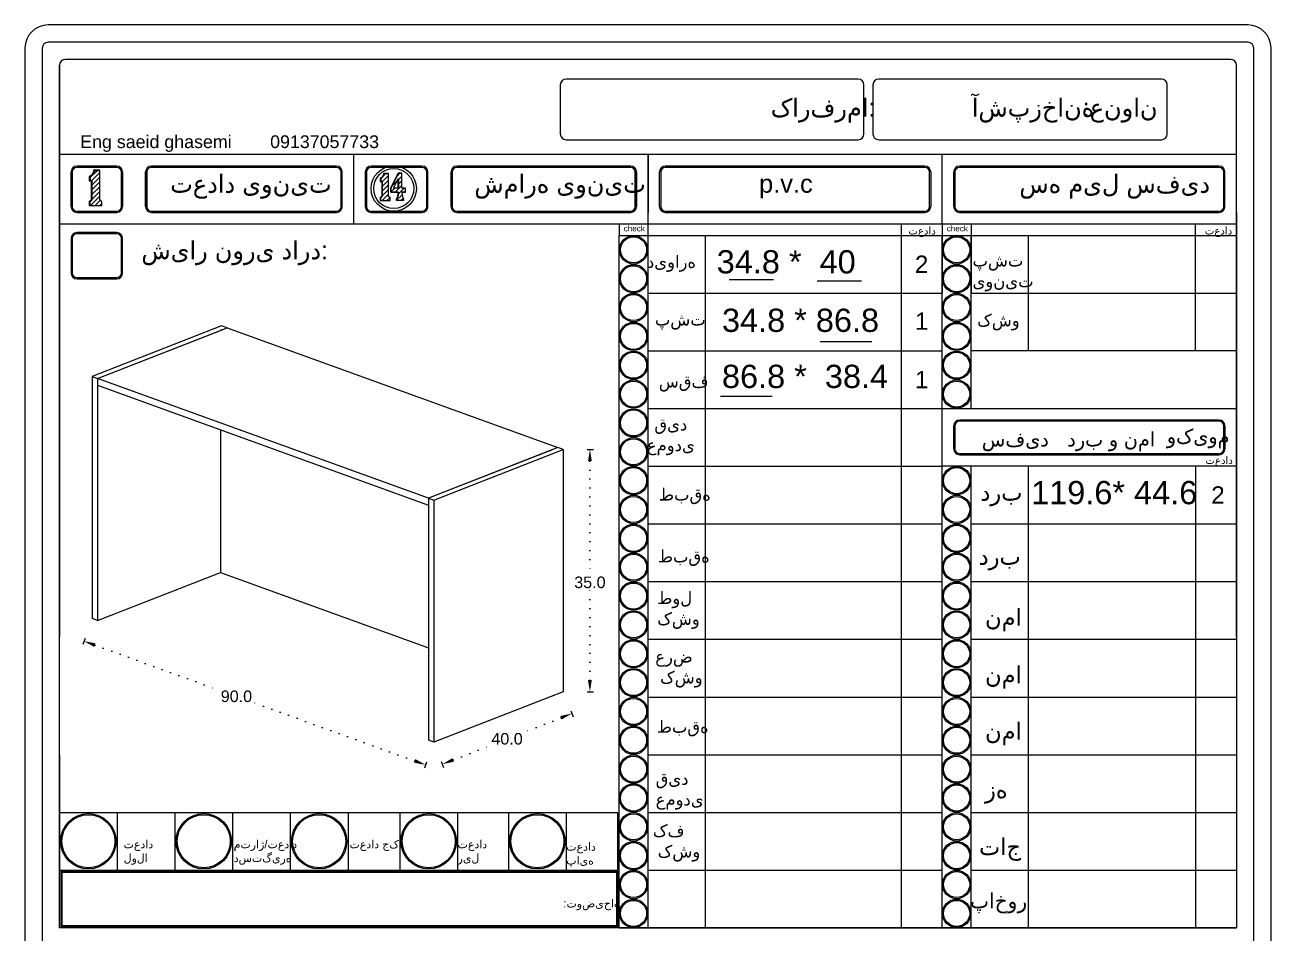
# Model space of a CAD drawing. Header units: inches. Extents: x 352 to 11605, y -941 to 2503.
# Drawn here: x 8193.7 to 8625.7, y 630.7 to 945.5 of the extents above; entities that cross this region are included whole.
import ezdxf

# ---------------------------------------------------------------- set-up
doc = ezdxf.new("R2010")
doc.units = ezdxf.units.IN
doc.header["$MEASUREMENT"] = 0
doc.linetypes.add('ACAD_ISO07W100', pattern=[3, 0, -3])
doc.styles.get("Standard").update_dxf_attribs({"font": 'arial.ttf'})
doc.dimstyles.new('ISO-25', dxfattribs={"dimtxt": 4, "dimasz": 4, "dimexe": 1.25, "dimexo": 0.625, "dimtad": 1, "dimtih": 1, "dimtoh": 1, "dimdec": 1, "dimtxsty": 'Standard', "dimcen": 2.5, "dimadec": 0, "dimazin": 0, "dimtfac": 1, "dimtdec": 1, "dimtmove": 0, "dimatfit": 3, "dimfxl": 1, "dimfxlon": 1, "dimarcsym": 0})

# ---------------------------------------------------------------- blocks, each defined once
blk = doc.blocks.new('*D498')
at = {"color": 0, "lineweight": -2, "transparency": 16777216}
for p, q in [((8388.560014109475, 798.3024998289825), (8390.810014109475, 798.3024998289825)), ((8388.560014109475, 714.3709777336974), (8390.810014109475, 714.3709777336974))]:
    blk.add_line(p, q, dxfattribs=at)
at = {"color": 0, "linetype": 'ACAD_ISO07W100', "lineweight": -2, "transparency": 16777216}
for p, q in [((8389.560014109475, 794.3024998289825), (8389.560014109475, 754.9131279116713)), ((8389.560014109475, 718.3709777336974), (8389.560014109475, 749.5758154969373))]:
    blk.add_line(p, q, dxfattribs=at)
at = {"color": 0, "transparency": 16777216}
for points in [[(8388.893347442809, 794.3024998289825), (8390.22668077614, 794.3024998289825), (8389.560014109475, 798.3024998289825)], [(8388.893347442809, 718.3709777336974), (8390.22668077614, 718.3709777336974), (8389.560014109475, 714.3709777336974)]]:
    blk.add_solid(points, dxfattribs=at)
at = {"layer": 'Defpoints', "color": 0, "transparency": 16777216}
for p in [(8380.299862616113, 798.3024998289825), (8389.560014109475, 798.3024998289825), (8380.299862616113, 714.3709777336974)]:
    blk.add_point(p, dxfattribs=at)
at = {"color": 0, "lineweight": 20, "transparency": 16777216, "insert": (8389.560014109473, 752.2444717043018), "char_height": 4, "attachment_point": 5}
blk.add_mtext('35.0', dxfattribs=at)
blk = doc.blocks.new('*D499')
at = {"color": 0, "linetype": 'ACAD_ISO07W100', "lineweight": -2, "transparency": 16777216}
for p, q in [((8379.540849584882, 705.3242176447088), (8366.726911237409, 700.316338572668)), ((8342.125455836882, 690.7017212472833), (8354.939394184203, 695.7096003192642))]:
    blk.add_line(p, q, dxfattribs=at)
at = {"color": 0, "lineweight": -2, "transparency": 16777216}
for p, q in [((8382.902435009377, 707.7116311894956), (8383.721444109258, 705.6159871132477)), ((8338.035862323606, 690.17710243694), (8338.854871423486, 688.0814583606921))]:
    blk.add_line(p, q, dxfattribs=at)
at = {"color": 0, "transparency": 16777216}
for points in [[(8379.298180221956, 705.9451492228563), (8379.78351894781, 704.7032860665613), (8383.266439053768, 706.7802338222741)], [(8341.882786473954, 691.3226528254309), (8342.36812519981, 690.0807896691358), (8338.399866367996, 689.2457050697185)]]:
    blk.add_solid(points, dxfattribs=at)
at = {"layer": 'Defpoints', "color": 0, "transparency": 16777216}
for p in [(8380.29986261611, 714.3709777336967), (8335.433289930337, 696.8364489811411), (8338.399866367996, 689.2457050697185)]:
    blk.add_point(p, dxfattribs=at)
at = {"color": 0, "lineweight": 20, "transparency": 16777216, "insert": (8360.833152710806, 698.0129694459661), "char_height": 4, "attachment_point": 5}
blk.add_mtext('40.0', dxfattribs=at)
blk = doc.blocks.new('*D500')
at = {"color": 0, "lineweight": -2, "transparency": 16777216}
for p, q in [((8214.52627065435, 732.8097965164984), (8213.76044304749, 730.6941386810804)), ((8332.939280445054, 689.9465554047551), (8332.173452838193, 687.8308975693371))]:
    blk.add_line(p, q, dxfattribs=at)
at = {"color": 0, "linetype": 'ACAD_ISO07W100', "lineweight": -2, "transparency": 16777216}
for p, q in [((8217.947072314266, 730.5080328441113), (8261.207012745363, 714.8487631367107)), ((8328.837743134594, 690.3677343345485), (8272.833547533904, 710.6401802722421))]:
    blk.add_line(p, q, dxfattribs=at)
at = {"color": 0, "transparency": 16777216}
for points in [[(8218.173984197781, 731.1348944249758), (8217.720160430752, 729.8811712632469), (8214.185902829078, 731.8695041452015)], [(8329.06465501811, 690.9945959154129), (8328.610831251079, 689.740872753684), (8332.598912619782, 689.0062630334583)]]:
    blk.add_solid(points, dxfattribs=at)
at = {"layer": 'Defpoints', "color": 0, "transparency": 16777216}
for p in [(8217.020280139634, 739.6996900928839), (8214.185902829078, 731.8695041452015), (8335.433289930337, 696.8364489811411)]:
    blk.add_point(p, dxfattribs=at)
at = {"color": 0, "lineweight": 20, "transparency": 16777216, "insert": (8267.020280139634, 712.7444717044764), "char_height": 4, "attachment_point": 5}
blk.add_mtext('90.0', dxfattribs=at)

msp = doc.modelspace()

# ---------------------------------------------------------------- hatches: boundary and pattern name
at = {"lineweight": 20}
h = msp.add_hatch(dxfattribs=at)
h.set_pattern_fill('ANSI31', color=256, scale=9.218650827886592, angle=9.032775295356387e-13)
h.set_pattern_definition([(45.00000000000089, (7470.436335908413, 1434.111552799654), (-0.8148213142237116, 0.8148213142236859), [])])
h.paths.add_polyline_path([(8220.202651548916, 884.360955256916), (8220.112166831688, 884.4038089211444), (8220.027398320522, 884.457083869338), (8219.949540751575, 884.5200292388818), (8219.87969145746, 884.5917578712451), (8219.818834901318, 884.6712588156715), (8219.767828801745, 884.7574115776497), (8219.72739204398, 884.8490019112596), (8219.698094547854, 884.944738932887), (8219.680349235288, 885.0432733150683), (8219.674406210568, 885.1432163040499), (8219.674406210568, 895.0687725138614), (8217.811746818024, 895.0687725138614), (8217.784272097048, 894.8368557678641), (8217.736780280127, 894.6081971474432), (8217.669629513137, 894.3845210158161), (8217.583326194286, 894.1675141621836), (8217.478521155219, 893.958813081319), (8217.356004753, 893.7599916323943), (8217.216700909823, 893.5725491701724), (8217.061660145559, 893.3978992380671), (8216.892051655534, 893.2373589083054), (8216.709154493397, 893.0921388496045), (8216.51434792548, 892.9633341972713), (8216.309101029485, 892.8519162945395), (8216.309101029485, 891.4456864401345), (8216.714568038395, 891.4456864401345), (8217.023269804453, 891.4235787445923), (8217.023269804453, 885.1825500512477), (8217.010324986422, 885.0860926701625), (8216.987310655484, 884.9915308636464), (8216.954481914956, 884.8999128060586), (8216.912202656426, 884.8122540416498), (8216.860941526113, 884.7295262277094), (8216.801266730192, 884.6526463642058), (8216.733839736477, 884.5824666292519), (8216.659407942334, 884.519764933093), (8216.57879639015, 884.4652362953402), (8216.492898622102, 884.4194851409939), (8216.402666775637, 884.383018600669), (8216.309101029485, 884.3562408892776), (8216.309101029485, 882.9279033393341), (8220.395605807233, 882.9279033393341), (8220.395605807233, 884.308772324961), (8220.29757717127, 884.3291268606172)])
h = msp.add_hatch(dxfattribs=at)
h.set_pattern_fill('ANSI31', color=256, scale=9.218650827886592)
h.set_pattern_definition([(45, (7804.144817707641, 1435.362352399491), (-0.8148213142236987, 0.8148213142236987), [])])
h.paths.add_polyline_path([(8320.114469493677, 885.750752373197), (8320.04481731636, 885.7837397230055), (8319.97956528761, 885.8247490365325), (8319.919633076246, 885.8732023242833), (8319.865865373053, 885.928416680616), (8319.819019985578, 885.9896139086982), (8319.779757157554, 886.0559314884763), (8319.748630263326, 886.1264347331421), (8319.72607800856, 886.2001299626831), (8319.712418247058, 886.2759785089315), (8319.70784350091, 886.3529113546488), (8319.70784350091, 893.9932800519132), (8318.274029192107, 893.9932800519132), (8318.252880050062, 893.814758122357), (8318.216322401935, 893.6387441913598), (8318.164631936714, 893.4665656173534), (8318.098198463173, 893.2995208355283), (8318.017522970247, 893.1388695660576), (8317.923213848957, 892.9858233142791), (8317.815982304419, 892.841536234479), (8317.696636992474, 892.7070964261679), (8317.56607792147, 892.5835177284885), (8317.425289665087, 892.4717320746427), (8317.275333937458, 892.3725824639846), (8317.117341586578, 892.286816604787), (8317.117341586578, 891.2043468334582), (8317.429456835052, 891.2043468334582), (8317.667085362897, 891.1873290521457), (8317.667085362897, 886.3831891873929), (8317.657120865151, 886.3089394486892), (8317.63940518555, 886.236148861321), (8317.614134694286, 886.1656242756458), (8317.581589503203, 886.0981474244277), (8317.542130360845, 886.0344662576849), (8317.496194653759, 885.9752866520143), (8317.44429155823, 885.9212645862667), (8317.386996396323, 885.872998870324), (8317.3249442587, 885.8310245075595), (8317.258822964908, 885.79580676458), (8317.189365439237, 885.7677360139537), (8317.117341586578, 885.7471234071058), (8317.117341586578, 884.6476358544646), (8320.262999373921, 884.6476358544646), (8320.262999373921, 885.7105836580745), (8320.187540134582, 885.7262519142209)])
h = msp.add_hatch(dxfattribs=at)
h.set_pattern_fill('ANSI31', color=256, scale=9.218650827886592, angle=-1.272221872585407e-14)
h.set_pattern_definition([(44.99999999999999, (7804.144817707641, 1435.362352399491), (-0.8148213142236985, 0.814821314223699), [])])
h.paths.add_polyline_path([(8324.387793168182, 894.0406439943313), (8323.171451210666, 894.0406439943313), (8320.560168273143, 888.9555140633661), (8320.560168273143, 887.5289708287696), (8323.171451210666, 887.5289708287696), (8323.171777842956, 887.3157630330847), (8323.167614581012, 887.1331215730083), (8323.154575056065, 886.9508986148562), (8323.132690118608, 886.769525283848), (8323.102011546682, 886.5894306950545), (8323.062611923382, 886.4110409381378), (8323.01458446513, 886.2347780692676), (8322.958042801121, 886.0610591125592), (8322.893120704495, 885.8902950734341), (8322.819971775836, 885.72288996621), (8322.738769079773, 885.5592398582344), (8322.649704735515, 885.3997319328196), (8322.552989462303, 885.2447435732033), (8322.552989462303, 884.6949997968827), (8324.942949041197, 884.6949997968827), (8324.942949041197, 885.2027917274795), (8324.856227210814, 885.382458739607), (8324.776543926524, 885.5653562117518), (8324.704019265097, 885.7512085310705), (8324.638762515777, 885.9397356319882), (8324.58087201562, 886.1306534182299), (8324.530435001288, 886.3236741909391), (8324.487527477602, 886.518507082214), (8324.452214102992, 886.714858493428), (8324.424548092087, 886.9124325376547), (8324.404571135492, 887.1109314855535), (8324.392313336994, 887.310056214023), (8324.387352049369, 887.5289708287696), (8325.636893882463, 887.5289708287696), (8325.636893882463, 888.9500938703209), (8324.387793168182, 888.9500938703209)])
h.paths.add_polyline_path([(8323.1386924539, 892.1422401401492), (8323.171451210666, 892.11654077721), (8323.171451210666, 888.9555140633661), (8323.1386924539, 888.9500938703209), (8321.47322483486, 888.9500938703209)], flags=16)

# ---------------------------------------------------------------- linework, layer by layer
for p, q in [((8205.696438938958, 632.515746711988), (8205.696438938958, 931.4815944190686)), ((8613.696438938958, 900.5157467119916), (8205.696438938958, 900.5157467119916)), ((8205.696438938958, 721.5282467119923), (8205.696438938958, 900.5157467119916)), ((8307.696438938958, 876.5157467119916), (8307.696438938958, 900.5157467119916)), ((8409.696438938958, 876.5157467119916), (8409.696438938958, 900.5157467119916)), ((8409.696438938958, 900.5157467119916), (8409.696438938958, 880.5157467119916)), ((8511.696438938958, 876.5157467119916), (8511.696438938958, 900.5157467119916)), ((8209.696438938958, 882.5157467119916), (8209.696438938958, 894.5157467119916)), ((8225.542603782927, 896.5157467119916), (8211.696438938958, 896.5157467119916)), ((8227.542603782927, 894.5157467119916), (8227.542603782927, 882.5157467119916)), ((8235.542603782927, 882.5157467119916), (8235.542603782927, 894.5157467119916)), ((8301.696438938958, 896.5157467119916), (8237.542603782927, 896.5157467119916)), ((8303.696438938958, 882.5157467119916), (8303.696438938958, 894.5157467119916)), ((8311.696438938958, 894.5157467119916), (8311.696438938958, 882.5157467119916)), ((8331.404417299786, 896.5157467119916), (8313.696438938958, 896.5157467119916)), ((8333.404417299786, 882.5157467119916), (8333.404417299786, 894.5157467119916)), ((8341.404417299786, 882.5157467119916), (8341.404417299786, 894.5157467119916)), ((8403.696438938958, 896.5157467119916), (8343.404417299786, 896.5157467119916)), ((8405.696438938958, 894.5157467119916), (8405.696438938958, 882.5157467119916)), ((8413.696438938958, 882.5157467119916), (8413.696438938958, 894.5157467119916)), ((8505.696438938958, 896.5157467119916), (8415.696438938958, 896.5157467119916)), ((8507.696438938958, 894.5157467119916), (8507.696438938958, 882.5157467119916)), ((8515.696438938958, 882.5157467119916), (8515.696438938958, 894.5157467119916)), ((8607.696438938958, 896.5157467119916), (8517.696438938958, 896.5157467119916)), ((8609.696438938958, 882.5157467119916), (8609.696438938958, 894.5157467119916)), ((8216.309101029485, 892.8519162945395), (8216.309101029485, 891.4456864401345)), ((8317.117341586578, 892.286816604787), (8317.117341586578, 891.2043468334582)), ((8323.1386924539, 888.9500938703209), (8323.1386924539, 892.142240140151)), ((8323.171451210666, 894.0406439943313), (8324.387793168182, 894.0406439943313)), ((8216.309101029485, 882.9279033393341), (8220.395605807233, 882.9279033393341)), ((8317.117341586578, 884.6476358544646), (8320.262999373921, 884.6476358544646)), ((8211.696438938958, 880.5157467119916), (8225.542603782927, 880.5157467119916)), ((8301.696438938958, 880.5157467119916), (8237.542603782927, 880.5157467119916)), ((8313.696438938958, 880.5157467119916), (8331.404417299786, 880.5157467119916)), ((8403.696438938958, 880.5157467119916), (8343.404417299786, 880.5157467119916)), ((8415.696438938958, 880.5157467119916), (8505.696438938958, 880.5157467119916)), ((8517.696438938958, 880.5157467119916), (8607.696438938958, 880.5157467119916)), ((8613.696438938958, 880.5157467119916), (8613.696438938958, 632.5157467119916)), ((8205.696438938958, 876.5157467119916), (8613.696438938958, 876.5157467119916)), ((8399.696438938958, 876.5157467119334), (8399.696438938958, 872.5157467119334)), ((8409.696438938958, 632.5157467119334), (8409.696438938958, 876.5157467119334)), ((8497.52208038908, 632.5157467119334), (8497.52208038908, 876.5157467119334)), ((8511.696438938958, 876.5157467119334), (8511.696438938958, 852.5157467119334)), ((8521.696438938958, 876.5157467119334), (8521.696438938958, 852.5157467119334)), ((8599.477992947443, 832.5157467119334), (8599.477992947443, 876.5157467119334)), ((8399.696438938958, 872.5157467119334), (8613.696438938958, 872.5157467119334)), ((8399.696438938958, 632.5157467119334), (8399.696438938958, 872.5157467119334)), ((8429.506821437735, 872.5157467119334), (8429.506821437735, 632.5157467119334)), ((8511.696438938958, 716.5157467119334), (8511.696438938958, 872.5157467119334)), ((8511.696438938958, 632.5157467119334), (8511.696438938958, 872.5157467119334)), ((8521.696438938958, 812.5157467119334), (8521.696438938958, 872.5157467119334)), ((8521.696438938958, 812.5157467119334), (8521.696438938958, 872.5157467119334)), ((8521.696438938958, 872.5157467119334), (8521.696438938958, 852.5157467119334)), ((8541.506821437735, 872.5157467119334), (8541.506821437735, 832.5157467119334)), ((8437.858017523653, 857.2636174394338), (8453.18739907641, 857.2636174394338)), ((8468.358017523653, 856.7636174394338), (8483.68739907641, 856.7636174394338)), ((8409.696438938958, 852.5157467119334), (8511.696438938958, 852.5157467119334)), ((8521.696438938958, 852.5157467119334), (8613.696438938958, 852.5157467119334)), ((8469.358017523653, 835.7636174394338), (8487.244506212064, 835.7636174394338)), ((8409.696438938958, 832.5157467119334), (8511.696438938958, 832.5157467119334)), ((8613.696438938958, 832.5157467119334), (8521.696438938958, 832.5157467119334)), ((8613.696438938958, 832.5157467119334), (8593.696438938958, 832.5157467119334)), ((8434.858017523653, 816.7636174394338), (8452.744506212064, 816.7636174394338)), ((8409.696438938958, 812.5157467119334), (8613.696438938958, 812.5157467119334)), ((8607.696438938958, 808.5157467119334), (8517.696438938958, 808.5157467119334)), ((8515.696438938958, 798.5157467119334), (8515.696438938958, 806.5157467119334)), ((8609.696438938958, 806.5157467119334), (8609.696438938958, 798.5157467119334)), ((8607.696438938958, 796.5157467119334), (8517.696438938958, 796.5157467119334)), ((8409.696438938958, 792.5157467119334), (8511.696438938958, 792.5157467119334)), ((8613.696438938958, 792.5157467119334), (8511.696438938958, 792.5157467119334)), ((8521.696438938958, 632.5157467119334), (8521.696438938958, 792.5157467119334)), ((8541.506821437735, 792.5157467119334), (8541.506821437735, 632.5157467119334)), ((8599.477992947443, 792.5157467119334), (8599.477992947443, 632.5157467119334)), ((8409.696438938958, 772.5157467119334), (8511.696438938958, 772.5157467119334)), ((8409.696438938958, 772.5157467119334), (8429.506821437735, 772.5157467119334)), ((8409.696438938958, 772.5157467119334), (8511.696438938958, 772.5157467119334)), ((8478.209286480673, 772.5157467119334), (8511.696438938958, 772.5157467119334)), ((8521.696438938958, 772.5157467119334), (8613.696438938958, 772.5157467119334)), ((8409.696438938958, 752.5157467119334), (8429.506821437735, 752.5157467119334)), ((8409.696438938958, 752.5157467119334), (8511.696438938958, 752.5157467119334)), ((8521.696438938958, 752.5157467119334), (8613.696438938958, 752.5157467119334)), ((8521.696438938958, 752.5157467119334), (8613.696438938958, 752.5157467119334)), ((8409.696438938958, 732.5157467119334), (8511.696438938958, 732.5157467119334)), ((8521.696438938958, 732.5157467119334), (8613.696438938958, 732.5157467119334)), ((8409.696438938958, 712.5157467119334), (8511.696438938958, 712.5157467119334)), ((8497.52208038908, 712.5157467119334), (8511.696438938958, 712.5157467119334)), ((8521.696438938958, 712.5157467119334), (8613.696438938958, 712.5157467119334)), ((8205.696438938958, 692.5157467119916), (8205.696438938958, 652.515746711988)), ((8205.696438938958, 692.5157467119334), (8205.696438938958, 652.5157467119334)), ((8409.696438938958, 692.5157467119334), (8511.696438938958, 692.5157467119334)), ((8497.52208038908, 692.5157467119334), (8511.696438938958, 692.5157467119334)), ((8521.696438938958, 692.5157467119334), (8613.696438938958, 692.5157467119334)), ((8521.696438938958, 692.5157467119334), (8613.696438938958, 692.5157467119334)), ((8205.696438938958, 672.5157467119334), (8399.077822060088, 672.5157467119334)), ((8225.696438938958, 672.5157467119334), (8225.696438938958, 652.5157467119334)), ((8245.696438938958, 672.5157467119334), (8245.696438938958, 652.5157467119334)), ((8265.696438938958, 672.5157467119334), (8265.696438938958, 652.5157467119334)), ((8285.696438938958, 672.5157467119334), (8285.696438938958, 652.5157467119334)), ((8305.696438938958, 672.5157467119334), (8305.696438938958, 652.5157467119334)), ((8323.686466094103, 672.5157467119334), (8323.686466094103, 652.5157467119334)), ((8343.686466094103, 672.5157467119334), (8343.686466094103, 652.5157467119334)), ((8361.367272288651, 672.5157467119334), (8361.367272288651, 652.5157467119334)), ((8381.367272288651, 672.5157467119334), (8381.367272288651, 652.5157467119334)), ((8399.077822060088, 672.5157467119334), (8399.077822060088, 652.5157467119334)), ((8409.696438938958, 672.5157467119334), (8511.696438938958, 672.5157467119334)), ((8409.696438938958, 672.5157467119334), (8511.696438938958, 672.5157467119334)), ((8497.52208038908, 672.5157467119334), (8511.696438938958, 672.5157467119334)), ((8521.696438938958, 672.5157467119334), (8613.696438938958, 672.5157467119334)), ((8521.696438938958, 672.5157467119334), (8613.696438938958, 672.5157467119334)), ((8205.696438938958, 652.5157467119334), (8399.077822060088, 652.5157467119334)), ((8409.696438938958, 652.5157467119334), (8511.696438938958, 652.5157467119334)), ((8409.696438938958, 652.5157467119334), (8511.696438938958, 652.5157467119334)), ((8497.52208038908, 652.5157467119334), (8511.696438938958, 652.5157467119334)), ((8521.696438938958, 652.5157467119334), (8613.696438938958, 652.5157467119334)), ((8521.696438938958, 652.5157467119334), (8613.696438938958, 652.5157467119334)), ((8399.696438938958, 632.515746711988), (8205.696438938958, 632.515746711988)), ((8399.696438938958, 632.515746711988), (8511.696438938958, 632.515746711988)), ((8399.696438938958, 632.515746711988), (8613.696438938958, 632.5157467119916)), ((8399.696438938958, 632.5157467119334), (8511.696438938958, 632.5157467119334))]:
    msp.add_line(p, q, dxfattribs=at)
at = {"linetype": 'Continuous', "lineweight": 20, "extrusion": (0, 0.9265702691622073, 0.3761217041127442)}
for p, q in [((8261.886852825406, 841.1657409407835), (8217.020280139634, 823.631212188111)), ((8218.885051947316, 822.9562005170792), (8263.751624633205, 840.4907292696935)), ((8218.885051947316, 822.9562005170792), (8261.508295998905, 839.6140028320424)), ((8261.844795293986, 839.7455117976697), (8261.508295998905, 839.6140028320424)), ((8263.751624633205, 840.4907292696935), (8261.886852825406, 841.1657409407835)), ((8263.751624633205, 840.4907292696935), (8378.435090808427, 798.9775115000721)), ((8217.020280139634, 823.631212188111), (8218.885051947316, 822.9562005170792)), ((8217.020280139634, 823.631212188111), (8217.020280139634, 739.6996900928843)), ((8333.568518122538, 781.4429827473996), (8218.885051947316, 822.9562005170792)), ((8218.885051947316, 822.9562005170792), (8218.885051947316, 820.558157028694)), ((8218.885051947316, 822.9562005170792), (8218.885051947316, 739.0246784218525)), ((8218.885051947316, 820.558157028694), (8333.568518122538, 779.0449392590144)), ((8261.508295998905, 805.1293592134662), (8261.508295998905, 755.6824807368157)), ((8378.435090808427, 798.9775115000721), (8333.568518122538, 781.4429827473996)), ((8376.191762174127, 798.1007850623628), (8333.568518122538, 781.4429827473996)), ((8335.433289930337, 780.7679710763678), (8380.29986261611, 798.302499828982)), ((8376.528261469208, 798.2322940280483), (8376.191762174127, 798.1007850623628)), ((8380.29986261611, 798.302499828982), (8378.435090808427, 798.9775115000721)), ((8380.29986261611, 798.302499828982), (8380.29986261611, 714.3709777336971)), ((8333.568518122538, 781.4429827473996), (8333.568518122538, 779.0449392590144)), ((8333.568518122538, 781.4429827473996), (8335.433289930337, 780.7679710763678)), ((8333.568518122538, 781.4429827473996), (8333.568518122538, 697.5114606521729)), ((8335.433289930337, 780.7679710763678), (8335.433289930337, 696.8364489811411)), ((8218.885051947316, 739.0246784218525), (8261.508295998905, 755.6824807368157)), ((8261.508295998905, 755.6824807368157), (8333.568518122538, 729.598060782364)), ((8218.885051947316, 739.0246784218525), (8217.020280139634, 739.6996900928843)), ((8218.885051947316, 741.4227219102377), (8218.885051947316, 739.0246784218525)), ((8380.29986261611, 714.3709777336971), (8335.433289930337, 696.8364489811411)), ((8333.568518122538, 699.9095041406163), (8333.568518122538, 697.5114606521729)), ((8335.433289930337, 696.8364489811411), (8333.568518122538, 697.5114606521729))]:
    msp.add_line(p, q, dxfattribs=at)
at = {"lineweight": 20}
for points in [[(8201.696438938958, 339.4815944190686), (8617.696438938958, 339.4815944190686, 0.4142135623730951), (8625.696438938958, 347.4815944190686), (8625.696438938958, 937.4815944190686, 0.4142135623730951), (8617.696438938958, 945.4815944190686), (8201.696438938958, 945.4815944190686, 0.4142135623730951), (8193.696438938958, 937.4815944190686), (8193.696438938958, 347.4815944190686, 0.4142135623730951)], [(8201.696438938958, 345.4815944190686), (8617.696438938958, 345.4815944190686, 0.414213562373095), (8619.696438938958, 347.4815944190686), (8619.696438938958, 937.4815944190686, 0.414213562373095), (8617.696438938958, 939.4815944190686), (8201.696438938958, 939.4815944190686, 0.414213562373095), (8199.696438938958, 937.4815944190686), (8199.696438938958, 347.4815944190686, 0.414213562373095)], [(8484.546150193066, 924.7278613139224, 0.4142135623730951), (8482.546150193066, 926.7278613139224), (8381.304355569966, 926.7278613139224, 0.4142135623730951), (8379.304355569966, 924.7278613139224), (8379.304355569966, 907.6903613139202, 0.4142135623730951), (8381.304355569966, 905.6903613139202), (8482.546150193066, 905.6903613139202, 0.4142135623730951), (8484.546150193066, 907.6903613139202)], [(8489.679355569966, 905.6903613139202), (8587.679355569966, 905.6903613139202, 0.414213562373095), (8589.679355569966, 907.6903613139202), (8589.679355569966, 924.7278613139224, 0.414213562373095), (8587.679355569966, 926.7278613139224), (8489.679355569966, 926.7278613139224, 0.4142135623730951), (8487.679355569966, 924.7278613139224), (8487.679355569966, 907.6903613139202, 0.414213562373095)], [(8589.679355569966, 924.7278613139224, 0.4142135623730951), (8587.679355569966, 926.7278613139224), (8489.679355569966, 926.7278613139224, 0.4142135623730951), (8487.679355569966, 924.7278613139224), (8487.679355569966, 907.6903613139202, 0.4142135623730951), (8489.679355569966, 905.6903613139202), (8587.679355569966, 905.6903613139202, 0.4142135623730951), (8589.679355569966, 907.6903613139202)], [(8227.542603782927, 894.5157467119916, 0.4142135623730951), (8225.542603782927, 896.5157467119916), (8211.696438938958, 896.5157467119916, 0.4142135623730951), (8209.696438938958, 894.5157467119916), (8209.696438938958, 882.5157467119916, 0.4142135623730951), (8211.696438938958, 880.5157467119916), (8225.542603782927, 880.5157467119916, 0.4142135623730951), (8227.542603782927, 882.5157467119916)], [(8227.142603782933, 894.5157467119916, 0.4142135623730827), (8225.542603782927, 896.1157467119901), (8211.696438938958, 896.1157467119901, 0.4142135623730827), (8210.09643893896, 894.5157467119916), (8210.09643893896, 882.5157467119916, 0.4142135623730827), (8211.696438938958, 880.915746711993), (8225.542603782927, 880.915746711993, 0.4142135623730827), (8227.142603782933, 882.5157467119916)], [(8303.696438938958, 894.5157467119916, 0.4142135623730951), (8301.696438938958, 896.5157467119916), (8237.542603782927, 896.5157467119916, 0.4142135623730951), (8235.542603782927, 894.5157467119916), (8235.542603782927, 882.5157467119916, 0.4142135623730951), (8237.542603782927, 880.5157467119916), (8301.696438938958, 880.5157467119916, 0.4142135623730951), (8303.696438938958, 882.5157467119916)], [(8303.296438938964, 894.5157467119916, 0.4142135623730827), (8301.696438938958, 896.1157467119901), (8237.542603782927, 896.1157467119901, 0.4142135623730827), (8235.942603782936, 894.5157467119916), (8235.942603782936, 882.5157467119916, 0.4142135623730827), (8237.542603782927, 880.915746711993), (8301.696438938958, 880.915746711993, 0.4142135623730827), (8303.296438938964, 882.5157467119916)], [(8333.404417299786, 894.5157467119916, 0.4142135623730951), (8331.404417299786, 896.5157467119916), (8313.696438938958, 896.5157467119916, 0.4142135623730951), (8311.696438938958, 894.5157467119916), (8311.696438938958, 882.5157467119916, 0.4142135623730909), (8313.696438938958, 880.5157467119916), (8331.404417299786, 880.5157467119916, 0.4142135623730992), (8333.404417299786, 882.5157467119916)], [(8333.004417299784, 894.5157467119916, 0.4142135623730827), (8331.404417299786, 896.1157467119901), (8313.696438938958, 896.1157467119901, 0.4142135623730827), (8312.09643893896, 894.5157467119916), (8312.09643893896, 882.5157467119916, 0.4142135623730827), (8313.696438938958, 880.915746711993), (8331.404417299786, 880.915746711993, 0.4142135623731034), (8333.004417299784, 882.5157467119916)], [(8405.696438938958, 894.5157467119916, 0.4142135623730951), (8403.696438938958, 896.5157467119916), (8343.404417299786, 896.5157467119916, 0.4142135623730951), (8341.404417299786, 894.5157467119916), (8341.404417299786, 882.5157467119916, 0.4142135623730971), (8343.404417299786, 880.5157467119916), (8403.696438938958, 880.5157467119916, 0.4142135623730929), (8405.696438938958, 882.5157467119916)], [(8405.296438938964, 894.5157467119916, 0.4142135623730827), (8403.696438938958, 896.1157467119901), (8343.404417299786, 896.1157467119901, 0.4142135623730827), (8341.804417299787, 894.5157467119916), (8341.804417299787, 882.5157467119916, 0.4142135623730827), (8343.404417299786, 880.915746711993), (8403.696438938958, 880.915746711993, 0.4142135623730827), (8405.296438938964, 882.5157467119916)], [(8507.296438938964, 894.5157467119916, 0.4142135623730827), (8505.696438938958, 896.1157467119901), (8415.696438938958, 896.1157467119901, 0.4142135623730827), (8414.09643893896, 894.5157467119916), (8414.09643893896, 882.5157467119916, 0.4142135623730827), (8415.696438938958, 880.915746711993), (8505.696438938958, 880.915746711993, 0.4142135623731034), (8507.296438938956, 882.5157467119916)], [(8609.696438938958, 894.5157467119916, 0.414213562373106), (8607.696438938958, 896.5157467119916), (8517.696438938958, 896.5157467119916, 0.4142135623730951), (8515.696438938958, 894.5157467119916), (8515.696438938958, 882.5157467119916, 0.4142135623730951), (8517.696438938958, 880.5157467119916), (8607.696438938958, 880.5157467119916, 0.414213562373084), (8609.696438938958, 882.5157467119916)], [(8609.296438938964, 894.5157467119916, 0.4142135623730827), (8607.696438938958, 896.1157467119901), (8517.696438938958, 896.1157467119901, 0.4142135623730827), (8516.09643893896, 894.5157467119916), (8516.09643893896, 882.5157467119916, 0.4142135623730827), (8517.696438938958, 880.915746711993), (8607.696438938958, 880.915746711993, 0.4142135623731034), (8609.296438938956, 882.5157467119916)], [(8227.542603782957, 871.4757839429712, 0.4142135623730951), (8225.542603782957, 873.4757839429712), (8211.696438938958, 873.4757839429712, 0.4142135623730951), (8209.696438938958, 871.4757839429712), (8209.696438938958, 859.4757839429712, 0.4142135623730951), (8211.696438938958, 857.4757839429712), (8225.542603782957, 857.4757839429712, 0.4142135623730951), (8227.542603782957, 859.4757839429712)], [(8227.542603782957, 871.4757839429712, 0.4142135623730951), (8225.542603782957, 873.4757839429712), (8211.696438938958, 873.4757839429712, 0.4142135623730951), (8209.696438938958, 871.4757839429712), (8209.696438938958, 859.4757839429712, 0.4142135623730951), (8211.696438938958, 857.4757839429712), (8225.542603782957, 857.4757839429712, 0.4142135623730951), (8227.542603782957, 859.4757839429712)], [(8227.142603782933, 871.4757839429712, 0.4142135623730827), (8225.542603782957, 873.0757839430062), (8211.696438938958, 873.0757839430062, 0.4142135623730827), (8210.096438938981, 871.4757839429712), (8210.096438938981, 859.4757839429712, 0.4142135623730827), (8211.696438938958, 857.8757839429363), (8225.542603782957, 857.8757839429363, 0.4142135623730827), (8227.142603782933, 859.4757839429712)], [(8227.142603782933, 871.4757839429712, 0.4142135623730827), (8225.542603782957, 873.0757839430062), (8211.696438938958, 873.0757839430062, 0.4142135623730827), (8210.096438938981, 871.4757839429712), (8210.096438938981, 859.4757839429712, 0.4142135623730827), (8211.696438938958, 857.8757839429363), (8225.542603782957, 857.8757839429363, 0.4142135623730827), (8227.142603782933, 859.4757839429712)], [(8609.696438938958, 806.5157467119334, 0.4142135623730945), (8607.696438938958, 808.5157467119334), (8517.696438938958, 808.5157467119334, 0.4142135623730951), (8515.696438938958, 806.5157467119334), (8515.696438938958, 798.5157467119334, 0.414213562373095), (8517.696438938958, 796.5157467119334), (8607.696438938958, 796.5157467119334, 0.4142135623730951), (8609.696438938958, 798.5157467119334)], [(8609.296438938934, 806.5157467119334, 0.4142135623730827), (8607.696438938958, 808.1157467119101), (8517.696438938958, 808.1157467119101, 0.4142135623730827), (8516.096438938981, 806.5157467119334), (8516.096438938981, 798.5157467119334, 0.4142135623730827), (8517.696438938958, 796.9157467119567), (8607.696438938958, 796.9157467119567, 0.4142135623730827), (8609.296438938934, 798.5157467119334)]]:
    msp.add_lwpolyline(points, format="xyb", close=True, dxfattribs=at)
for points in [[(8613.696438938958, 733.4565944190672), (8613.696438938958, 931.4815944190686, 0.414213562373095), (8611.696438938958, 933.4815944190686), (8207.696438938958, 933.4815944190686, 0.414213562373095), (8205.696438938958, 931.4815944190686), (8205.696438938958, 733.4565944190672)], [(8484.546150193066, 924.7278613139224, 0.4142135623730951), (8482.546150193066, 926.7278613139224), (8381.304355569966, 926.7278613139224, 0.414213562373095), (8379.304355569966, 924.7278613139224), (8379.304355569966, 907.6903613139202, 0.414213562373095), (8381.304355569966, 905.6903613139202), (8482.546150193066, 905.6903613139202, 0.414213562373095), (8484.546150193066, 907.6903613139202), (8484.546150193066, 924.7278613139224)]]:
    msp.add_lwpolyline(points, format="xyb", dxfattribs=at)
for points in [[(8215.99336844173, 882.8663731316392), (8220.395605807233, 882.8663731316392), (8220.395605807233, 882.9279033393341), (8220.395605807233, 884.308772324961), (8220.29757717127, 884.3291268606172), (8220.202651548916, 884.360955256916), (8220.112166831688, 884.4038089211444), (8220.027398320522, 884.457083869338), (8219.949540751575, 884.5200292388818), (8219.87969145746, 884.5917578712451), (8219.818834901318, 884.6712588156715), (8219.767828801745, 884.7574115776497), (8219.72739204398, 884.8490019112596), (8219.698094547854, 884.944738932887), (8219.680349235288, 885.0432733150683), (8219.674406210568, 885.1432163040499), (8219.674406210568, 895.0687725138614), (8219.674406210568, 895.1267662748669), (8217.51080742059, 895.1267662748669), (8217.483062217518, 894.8925663636783), (8217.435102854954, 894.6616566535358), (8217.36729100464, 894.4357784836047), (8217.280138050144, 894.2166352491276), (8217.174301230403, 894.0058795557725), (8217.05057868335, 893.8051007569793), (8216.909903426978, 893.6158129683117), (8216.753336323276, 893.4394436491766), (8216.582058078024, 893.2773228380593), (8216.397360336832, 893.1306731224304), (8216.200635944599, 893.0006004189399), (8215.99336844173, 892.8880856334563), (8215.99336844173, 891.4456864401345), (8216.309101029485, 891.4456864401345), (8216.714568038395, 891.4456864401345), (8216.714568038395, 885.1432163040499), (8216.701495781712, 885.0458093229954), (8216.67825488016, 884.9503165779879), (8216.6451029485, 884.8577965624227), (8216.602407460723, 884.7692748183308), (8216.550641676771, 884.6857325687433), (8216.490379396677, 884.6080958412767), (8216.42228860025, 884.5372252035286), (8216.347124042808, 884.4739062240824), (8216.26571888907, 884.4188407648671), (8216.178975477927, 884.3726392012886), (8216.087855320398, 884.3358136565494), (8215.99336844173, 884.308772324961), (8215.99336844173, 882.8663731316392), (8216.309101029485, 882.9279033393341), (8216.309101029485, 884.3562408892776), (8216.402666775637, 884.383018600669), (8216.492898622102, 884.4194851409939), (8216.57879639015, 884.4652362953402), (8216.659407942334, 884.519764933093), (8216.733839736477, 884.5824666292519), (8216.801266730192, 884.6526463642058), (8216.860941526113, 884.7295262277094), (8216.912202656426, 884.8122540416498), (8216.954481914956, 884.8999128060586), (8216.987310655484, 884.9915308636464), (8217.010324986422, 885.0860926701625), (8217.023269804453, 885.1825500512477), (8217.023269804453, 891.4235787445923), (8216.714568038395, 891.4456864401345)], [(8215.99336844173, 892.8880856334563), (8216.309101029485, 892.8519162945395), (8216.51434792548, 892.9633341972713), (8216.709154493397, 893.0921388496045), (8216.892051655534, 893.2373589083054), (8217.061660145559, 893.3978992380671), (8217.216700909823, 893.5725491701724), (8217.356004753, 893.7599916323943), (8217.478521155219, 893.958813081319), (8217.583326194286, 894.1675141621836), (8217.669629513137, 894.3845210158161), (8217.736780280127, 894.6081971474432), (8217.784272097048, 894.8368557678641), (8217.811746818024, 895.0687725138614)], [(8217.51080742059, 895.1267662748669), (8217.811746818024, 895.0687725138614), (8219.674406210568, 895.0687725138614)], [(8316.874300962038, 884.6002719120484), (8320.262999373921, 884.6002719120484), (8320.262999373921, 884.6476358544646), (8320.262999373921, 885.7105836580745), (8320.187540134582, 885.7262519142209), (8320.114469493677, 885.750752373197), (8320.04481731636, 885.7837397230055), (8319.97956528761, 885.8247490365325), (8319.919633076246, 885.8732023242833), (8319.865865373053, 885.928416680616), (8319.819019985578, 885.9896139086982), (8319.779757157554, 886.0559314884781), (8319.748630263326, 886.1264347331421), (8319.72607800856, 886.2001299626831), (8319.712418247058, 886.2759785089333), (8319.70784350091, 886.3529113546488), (8319.70784350091, 893.9932800519132), (8319.70784350091, 894.0379217532795), (8318.042375881869, 894.0379217532795), (8318.021018531552, 893.8576423177988), (8317.984100982074, 893.6798955715244), (8317.931901636523, 893.506021940419), (8317.864814141238, 893.3373326424557), (8317.783344417276, 893.1750997994573), (8317.688106845126, 893.0205468437384), (8317.57981963154, 892.8748392919647), (8317.459299393395, 892.7390759557243), (8317.327454999395, 892.6142806551657), (8317.18528071612, 892.5013944981515), (8317.03384871003, 892.4012687831641), (8316.874300962038, 892.3146585794861), (8316.874300962038, 891.2043468334582), (8317.117341586578, 891.2043468334582), (8317.429456835052, 891.2043468334582), (8317.429456835052, 886.3529113546488), (8317.419394239198, 886.2779306449306), (8317.401504152942, 886.2044234515456), (8317.375984879709, 886.1332045681033), (8317.343119288958, 886.0650634233375), (8317.303271680736, 886.0007553306573), (8317.256883747537, 885.9409931158484), (8317.204469678378, 885.8864392157161), (8317.146610459236, 885.8376983352814), (8317.083947433082, 885.7953107449016), (8317.017175190882, 885.7597462916224), (8316.947033872395, 885.7313991911328), (8316.874300962038, 885.7105836580745), (8316.874300962038, 884.6002719120484), (8317.117341586578, 884.6476358544646), (8317.117341586578, 885.7471234071058), (8317.189365439237, 885.7677360139537), (8317.258822964908, 885.79580676458), (8317.3249442587, 885.8310245075595), (8317.386996396323, 885.872998870324), (8317.44429155823, 885.9212645862685), (8317.496194653759, 885.9752866520143), (8317.542130360845, 886.0344662576849), (8317.581589503203, 886.0981474244277), (8317.614134694286, 886.1656242756458), (8317.63940518555, 886.236148861321), (8317.657120865151, 886.3089394486892), (8317.667085362897, 886.3831891873947), (8317.667085362897, 891.1873290521457), (8317.429456835052, 891.2043468334582)], [(8316.874300962038, 892.3146585794861), (8317.117341586578, 892.286816604787), (8317.275333937458, 892.3725824639846), (8317.425289665087, 892.4717320746427), (8317.56607792147, 892.5835177284885), (8317.696636992474, 892.7070964261679), (8317.815982304419, 892.841536234479), (8317.923213848957, 892.9858233142791), (8318.017522970247, 893.1388695660576), (8318.098198463173, 893.2995208355283), (8318.164631936714, 893.4665656173534), (8318.216322401935, 893.6387441913598), (8318.252880050062, 893.814758122357), (8318.274029192107, 893.9932800519132)], [(8318.042375881869, 894.0379217532795), (8318.274029192107, 893.9932800519132), (8319.70784350091, 893.9932800519132)], [(8320.501702057085, 887.5095066569561), (8320.501702057085, 888.9500938703209), (8323.1386924539, 894.0852856956976)], [(8324.387793168182, 887.5095066569561), (8325.636893882463, 887.5095066569561), (8325.636893882463, 887.5289708287696), (8325.636893882463, 888.9500938703209), (8324.387793168182, 888.9500938703209), (8324.387793168182, 894.0406439943313), (8324.387793168182, 894.0852856956976), (8323.1386924539, 894.0852856956976), (8323.171451210666, 894.0406439943313), (8320.560168273143, 888.9555140633661), (8320.560168273143, 887.5289708287696)], [(8323.1386924539, 887.5095066569561), (8320.501702057085, 887.5095066569561), (8320.560168273143, 887.5289708287696), (8323.171451210666, 887.5289708287696)], [(8325.636893882463, 887.5289708287696), (8324.408374707386, 887.5289708287696), (8324.387793168182, 887.5095066569561), (8324.392313336994, 887.310056214023), (8324.404571135492, 887.1109314855553), (8324.424548092087, 886.9124325376547), (8324.452214102992, 886.714858493428), (8324.487527477602, 886.518507082214), (8324.530435001288, 886.3236741909391), (8324.58087201562, 886.1306534182299), (8324.638762515777, 885.9397356319882), (8324.704019265097, 885.7512085310705), (8324.776543926524, 885.5653562117518), (8324.856227210814, 885.382458739607), (8324.942949041197, 885.2027917274795), (8324.942949041197, 884.6949997968827), (8324.942949041197, 884.6476358544646), (8322.51414209676, 884.6476358544646), (8322.51414209676, 885.2027917274795), (8322.611809508824, 885.3593059106247), (8322.701750670367, 885.5203841536172), (8322.783752787655, 885.6856453579735), (8322.857621850111, 885.8546985286525), (8322.923183089337, 886.0271436991175), (8322.980281392578, 886.2025728776266), (8323.028781669731, 886.3805710125075), (8323.068569172945, 886.560716974142), (8323.099549768114, 886.7425845513176), (8323.121650157573, 886.9257434596207), (8323.134818053542, 887.1097603594449), (8323.139022301813, 887.2941998812444)], [(8323.139022301813, 887.2941998812444), (8323.1386924539, 887.5095066569561), (8323.171451210666, 887.5289708287696), (8323.171777842956, 887.3157630330847), (8323.167614581012, 887.1331215730083), (8323.154575056065, 886.9508986148562), (8323.132690118608, 886.769525283848), (8323.102011546682, 886.5894306950545), (8323.062611923382, 886.4110409381378), (8323.01458446513, 886.2347780692676), (8322.958042801121, 886.0610591125592), (8322.893120704495, 885.8902950734341), (8322.819971775836, 885.7228899662118), (8322.738769079773, 885.5592398582344), (8322.649704735515, 885.3997319328196), (8322.552989462303, 885.2447435732033), (8322.552989462303, 884.6949997968827)], [(8322.51414209676, 884.6476358544646), (8322.552989462303, 884.6949997968827), (8324.942949041197, 884.6949997968827)]]:
    msp.add_lwpolyline(points, dxfattribs=at)
for points in [[(8321.47322483486, 888.9500938703209), (8323.1386924539, 892.142240140151), (8323.171451210666, 892.11654077721), (8323.171451210666, 888.9555140633661), (8323.1386924539, 888.9500938703209)], [(8205.696438938958, 876.5157467119916), (8613.696438938958, 876.5157467119916), (8613.696438938958, 632.5157467119916), (8205.696438938958, 632.5157467119916)], [(8399.696438938958, 632.5157467119334), (8205.696438938958, 632.5157467119334), (8205.696438938958, 876.5157467119334), (8613.696438938958, 876.5157467119334), (8613.696438938958, 632.5157467119334)], [(8399.296438938934, 652.1157467119101), (8206.096438938981, 652.1157467119101), (8206.096438938981, 632.9157467119567), (8399.296438938934, 632.9157467119567)], [(8398.896438938911, 651.715746711945), (8206.496438939004, 651.715746711945), (8206.496438939004, 633.3157467119217), (8398.896438938911, 633.3157467119217)]]:
    msp.add_lwpolyline(points, close=True, dxfattribs=at)
for centre, radius in [((8321.55439927417, 888.7737070472035), 7.857960335210469), ((8321.55439927417, 888.7737070472035), 6.93609525242181), ((8404.696438938958, 867.5157467119334), 4.91577021495541), ((8404.696438938958, 867.5157467119334), 4.51577021495541), ((8516.696438938958, 867.5157467119334), 4.91577021495541), ((8516.696438938958, 867.5157467119334), 4.51577021495541), ((8404.696438938958, 857.5157467119334), 4.91577021495541), ((8404.696438938958, 857.5157467119334), 4.51577021495541), ((8516.696438938958, 857.5157467119334), 4.91577021495541), ((8516.696438938958, 857.5157467119334), 4.51577021495541), ((8404.696438938958, 847.5157467119334), 4.91577021495541), ((8404.696438938958, 847.5157467119334), 4.51577021495541), ((8516.696438938958, 847.5157467119334), 4.91577021495541), ((8516.696438938958, 847.5157467119334), 4.51577021495541), ((8404.696438938958, 837.5157467119334), 4.91577021495541), ((8516.696438938958, 837.5157467119334), 4.91577021495541), ((8404.696438938958, 837.5157467119334), 4.51577021495541), ((8516.696438938958, 837.5157467119334), 4.51577021495541), ((8404.696438938958, 827.5157467119334), 4.91577021495541), ((8404.696438938958, 827.5157467119334), 4.51577021495541), ((8516.696438938958, 827.5157467119334), 4.91577021495541), ((8516.696438938958, 827.5157467119334), 4.51577021495541), ((8404.696438938958, 817.5157467119334), 4.91577021495541), ((8404.696438938958, 817.5157467119334), 4.51577021495541), ((8516.696438938958, 817.5157467119334), 4.91577021495541), ((8516.696438938958, 817.5157467119334), 4.51577021495541), ((8404.696438938958, 807.5157467119334), 4.91577021495541), ((8404.696438938958, 807.5157467119334), 4.51577021495541), ((8404.696438938958, 797.5157467119334), 4.91577021495541), ((8404.696438938958, 797.5157467119334), 4.51577021495541), ((8404.696438938958, 787.5157467119334), 4.91577021495541), ((8404.696438938958, 787.5157467119334), 4.51577021495541), ((8516.696438938958, 787.5157467119334), 4.91577021495541), ((8516.696438938958, 787.5157467119334), 4.51577021495541), ((8404.696438938958, 777.5157467119334), 4.91577021495541), ((8404.696438938958, 777.5157467119334), 4.51577021495541), ((8516.696438938958, 777.5157467119334), 4.91577021495541), ((8516.696438938958, 777.5157467119334), 4.51577021495541), ((8404.696438938958, 767.5157467119334), 4.91577021495541), ((8404.696438938958, 767.5157467119334), 4.51577021495541), ((8516.696438938958, 767.5157467119334), 4.91577021495541), ((8516.696438938958, 767.5157467119334), 4.51577021495541), ((8404.696438938958, 757.5157467119334), 4.91577021495541), ((8404.696438938958, 757.5157467119334), 4.51577021495541), ((8516.696438938958, 757.5157467119334), 4.91577021495541), ((8516.696438938958, 757.5157467119334), 4.51577021495541), ((8404.696438938958, 747.5157467119334), 4.91577021495541), ((8404.696438938958, 747.5157467119334), 4.51577021495541), ((8516.696438938958, 747.5157467119334), 4.91577021495541), ((8516.696438938958, 747.5157467119334), 4.51577021495541), ((8404.696438938958, 737.5157467119334), 4.91577021495541), ((8404.696438938958, 737.5157467119334), 4.51577021495541), ((8516.696438938958, 737.5157467119334), 4.91577021495541), ((8516.696438938958, 737.5157467119334), 4.51577021495541), ((8404.696438938958, 727.5157467119334), 4.91577021495541), ((8404.696438938958, 727.5157467119334), 4.51577021495541), ((8516.696438938958, 727.5157467119334), 4.91577021495541), ((8516.696438938958, 727.5157467119334), 4.51577021495541), ((8404.696438938958, 717.5157467119334), 4.91577021495541), ((8404.696438938958, 717.5157467119334), 4.51577021495541), ((8516.696438938958, 717.5157467119334), 4.91577021495541), ((8516.696438938958, 717.5157467119334), 4.51577021495541), ((8404.696438938958, 707.5157467119334), 4.91577021495541), ((8404.696438938958, 707.5157467119334), 4.51577021495541), ((8516.696438938958, 707.5157467119334), 4.91577021495541), ((8516.696438938958, 707.5157467119334), 4.51577021495541), ((8404.696438938958, 697.5157467119334), 4.91577021495541), ((8404.696438938958, 697.5157467119334), 4.51577021495541), ((8516.696438938958, 697.5157467119334), 4.91577021495541), ((8516.696438938958, 697.5157467119334), 4.51577021495541), ((8404.696438938958, 687.5157467119334), 4.91577021495541), ((8404.696438938958, 687.5157467119334), 4.51577021495541), ((8516.696438938958, 687.5157467119334), 4.91577021495541), ((8516.696438938958, 687.5157467119334), 4.51577021495541), ((8404.696438938958, 677.5157467119334), 4.91577021495541), ((8404.696438938958, 677.5157467119334), 4.51577021495541), ((8516.696438938958, 677.5157467119334), 4.91577021495541), ((8516.696438938958, 677.5157467119334), 4.51577021495541), ((8215.696438938958, 662.5157467119334), 9.600000000000454), ((8215.696438938958, 662.5157467119334), 9.200000000000454), ((8255.696438938958, 662.5157467119334), 9.600000000000454), ((8255.696438938958, 662.5157467119334), 9.200000000000454), ((8295.696438938958, 662.5157467119334), 9.600000000000454), ((8295.696438938958, 662.5157467119334), 9.200000000000454), ((8333.686466094103, 662.5157467119334), 9.600000000000454), ((8333.686466094103, 662.5157467119334), 9.200000000000454), ((8371.367272288651, 662.5157467119334), 9.600000000000454), ((8371.367272288651, 662.5157467119334), 9.200000000000454), ((8404.696438938958, 667.5157467119334), 4.91577021495541), ((8404.696438938958, 667.5157467119334), 4.51577021495541), ((8516.696438938958, 667.5157467119334), 4.91577021495541), ((8516.696438938958, 667.5157467119334), 4.51577021495541), ((8404.696438938958, 657.5157467119334), 4.91577021495541), ((8404.696438938958, 657.5157467119334), 4.51577021495541), ((8516.696438938958, 657.5157467119334), 4.91577021495541), ((8516.696438938958, 657.5157467119334), 4.51577021495541), ((8404.696438938958, 647.5157467119334), 4.91577021495541), ((8516.696438938958, 647.5157467119334), 4.91577021495541), ((8404.696438938958, 647.5157467119334), 4.51577021495541), ((8516.696438938958, 647.5157467119334), 4.51577021495541), ((8404.696438938958, 637.5157467119334), 4.91577021495541), ((8404.696438938958, 637.5157467119334), 4.51577021495541), ((8516.696438938958, 637.5157467119334), 4.91577021495541), ((8516.696438938958, 637.5157467119334), 4.51577021495541)]:
    msp.add_circle(centre, radius, dxfattribs=at)
for centre, start, end in [((8211.696438938958, 894.5157467119916), 90, 180), ((8225.542603782927, 894.5157467119916), 0, 90), ((8237.542603782927, 894.5157467119916), 90, 180), ((8301.696438938958, 894.5157467119916), 0, 90), ((8313.696438938958, 894.5157467119916), 90, 180), ((8331.404417299786, 894.5157467119916), 0, 90), ((8343.404417299786, 894.5157467119916), 90, 180), ((8403.696438938958, 894.5157467119916), 0, 90), ((8415.696438938958, 894.5157467119916), 90, 180), ((8505.696438938958, 894.5157467119916), 0, 90), ((8517.696438938958, 894.5157467119916), 90, 180), ((8607.696438938958, 894.5157467119916), 0, 90), ((8211.696438938958, 882.5157467119916), 180, 270), ((8225.542603782927, 882.5157467119916), 270, 0), ((8237.542603782927, 882.5157467119916), 180, 270), ((8301.696438938958, 882.5157467119916), 270, 0), ((8313.696438938958, 882.5157467119916), 180, 270), ((8331.404417299786, 882.5157467119916), 270, 0), ((8343.404417299786, 882.5157467119916), 180, 270), ((8403.696438938958, 882.5157467119916), 270, 0), ((8415.696438938958, 882.5157467119916), 180, 270), ((8505.696438938958, 882.5157467119916), 270, 0), ((8517.696438938958, 882.5157467119916), 180, 270), ((8607.696438938958, 882.5157467119916), 270, 0), ((8517.696438938958, 806.5157467119334), 90, 180), ((8607.696438938958, 806.5157467119334), 0, 90), ((8517.696438938958, 798.5157467119334), 180, 270), ((8607.696438938958, 798.5157467119334), 270, 0)]:
    msp.add_arc(centre, 2, start, end, dxfattribs=at)

# ---------------------------------------------------------------- texts
at = {"lineweight": 20, "attachment_point": 1}
for s, width, gutter_width, heights, insert, char_height in [('{\\fArial|b0|i0|c178|p34;کارفرما:}', 0.23375, 164.7888079583703, [0], (8452.24208207917, 920.0234156436982), 6.31125), ('آشپزخانه', 27.93157746619661, 164.7888079583703, [0], (8521.936602495778, 920.0234156436981), 6.31125), (':عنوان', 27.93157746619661, 164.7888079583703, [0], (8560.372015670666, 920.0234156436981), 6.31125), ('{\\fArial|b0|i0|c178|p34;Eng saeid ghasemi}', 79.24519309787496, 164.7888079583703, [0], (8212.86923610231, 907.2115910840675), 4.417875), ('{\\fArial|b0|i0|c178|p34;09137057733 }', 65.44978874421548, 164.7888079583703, [0], (8278.704625903232, 907.2115910840675), 4.417875), ('{\\fArial|b0|i0|c178|p34;تعداد یونیت}', 65.44978874421548, 164.7888079583703, [0], (8244.073277375846, 893.6291714296549), 6.31125), ('{\\fArial|b0|i0|c178|p34;شماره یونیت}', 65.44978874421548, 164.7888079583703, [0], (8349.499358710538, 893.6291714296549), 6.31125), ('p.v.c', 65.44978874421548, 164.7888079583703, [0], (8448.193571051735, 893.6291714296549), 6.31125), ('{\\fArial|b0|i0|c178|p34;سه میل سفید}', 65.44978874421548, 164.7888079583703, [0], (8538.437185663159, 893.6291714296549), 6.31125), ('{\\fArial|b0|i0|c178|p34;check}', 8.12039868644996, 164.7888079583703, [0], (8401.273408673584, 875.9337650276193), 2.010133125), ('{\\fArial|b0|i0|c178|p34;تعداد }', 11.74858413647206, 164.7888079583703, [0], (8499.947854802474, 875.525354090676), 2.666503125), ('{\\fArial|b0|i0|c178|p34;check}', 8.423030265395653, 164.7888079583703, [0], (8513.273408673584, 875.9337650276193), 2.010133125), ('{\\fArial|b0|i0|c178|p34;تعداد }', 10.99021573808176, 164.7888079583703, [0], (8602.706223200887, 875.525354090676), 2.666503125), ('{\\fArial|b0|i0|c178|p34;شیار نوری دارد:}', 65.44978874421548, 164.7888079583703, [0], (8234.07327737589, 870.5892086605945), 6.31125), ('{\\fArial|b0|i0|c178|p34;شیار نوری دارد:}', 65.44978874421548, 164.7888079583703, [0], (8234.07327737589, 870.5892086605945), 6.31125), ('{\\fArial|b0|i0|c178|p34;دیواره }', 17.31748319350015, 247.1832119375555, [0], (8409.342500920986, 865.6010586447719), 4.307428124999999), ('34.8 *  40', 61.98229422474469, 462.5409564041523, [8.230706061967913], (8433.510147437915, 867.4067588704693), 8.06026391906811), ('2{\\fArial|b0|i0|c178|p34; }', 8.590329302387715, 164.7888079583703, [0], (8502.222506714515, 865.5390217237928), 6), ('{\\fArial|b0|i0|c178|p34;پشت \\Pیونیت}', 19.30521251604981, 247.1832119375555, [0], (8522.20160892163, 866.0522146323401), 4.307428124999999), ('34.8 * 86.8', 65.25933956456993, 462.5409564041523, [0], (8435.336892201678, 847.1332525663947), 8.06026391906811), ('پشت ', 15.3366862973285, 247.1832119375555, [0], (8412.08240277052, 845.5976305069689), 4.307428124999999), ('1{\\fArial|b0|i0|c178|p34; }', 8.590329302387715, 164.7888079583703, [0], (8502.222506714515, 845.8126098818084), 6), ('{\\fArial|b0|i0|c178|p34;کشو }', 17.70191059786114, 247.1832119375555, [0], (8523.804910839764, 845.3299896880108), 4.307428124999999), ('86.8 *  38.4', 66.80471331047283, 462.5409564041523, [0], (8435.336892201678, 827.6803470284849), 8.06026391906811), ('1{\\fArial|b0|i0|c178|p34; }', 8.590329302387715, 164.7888079583703, [0], (8502.222506714515, 825.5390217237928), 6), ('{\\fArial|b0|i0|c178|p34;سقف}', 20.99501099961343, 247.1832119375553, [0], (8413.434710451049, 824.1275835873148), 4.307428124999998), ('\\pxqc;{\\fArial|b0|i0|c178|p34;قید\\Pعمودی  }', 21.15889130396457, 247.1832119375555, [0], (8407.020280139634, 809.2444717043018), 4.307428124999999), ('{\\fArial|b0|i0|c178|p34;سفید}', 37.97225819514932, 164.7888079583703, [0], (8525.425695247362, 804.4353256301893), 5.058236954870029), ('{\\fArial|b0|i0|c178|p34;درب و نما}', 36.06824530275449, 164.7888079583702, [0], (8555.038242613078, 804.4353256301893), 5.058236954870029), ('وکیوم', 17.24308542718804, 132.072226288613, [0], (8589.543085515328, 805.4815944190104), 5.058236954870029), ('{\\fArial|b0|i0|c178|p34;تعداد }', 10.77148610036573, 164.7888079583703, [0], (8602.924952838566, 795.9609293996527), 2.666503125), ('119.6* 44.6', 65.25933956456993, 462.5409564041523, [8.230706061967913], (8542.506821437735, 787.4067588704111), 8.06026391906811), ('{\\fArial|b0|i0|c178|p34;طبقه}', 98.17468311632322, 247.1832119375555, [0], (8413.48925239604, 784.9289109440342), 4.307428124999999), ('{\\fArial|b0|i0|c178|p34;درب}', 20.67478720110135, 340.1226668088938, [0], (8524.894455774916, 786.5161640056813), 5.926996131649674), ('2 ', 8.590329302387715, 164.7888079583703, [0], (8604.947102247617, 785.5390217237928), 6), ('{\\fArial|b0|i0|c178|p34;طبقه}', 14.1456678912088, 164.7888079583703, [0], (8413.123804925588, 763.4731650684898), 4.307428124999999), ('{\\fArial|b0|i0|c178|p34;درب}', 13.42018715324929, 164.7888079583703, [0], (8524.310096828845, 764.3012517733787), 5.926996131649674), ('{\\fArial|b0|i0|c178|p34;طول \\Pکشو}', 17.67558244130095, 164.7888079583703, [0], (8412.887483868628, 749.0334320684833), 4.307428124999999), ('{\\fArial|b0|i0|c178|p34;نما}', 11.17873167748411, 164.7888079583703, [0], (8526.551552304645, 743.1332199398948), 5.926996131649674), ('{\\fArial|b0|i0|c178|p34;عرض \\P کشو}', 18.57583286647031, 164.7888079583703, [0], (8412.20674545271, 728.7289757147719), 4.307428124999999), ('{\\fArial|b0|i0|c178|p34;نما}', 11.17873167748593, 164.7888079583703, [0], (8526.551552304645, 723.2389281569685), 5.926996131649674), ('{\\fArial|b0|i0|c178|p34;طبقه}', 14.20605866289924, 164.7888079583703, [0], (8412.7482287758, 704.4224664949634), 4.307428124999999), ('{\\fArial|b0|i0|c178|p34;نما}', 11.17873167748593, 164.7888079583703, [0], (8526.551552304645, 703.7014260483611), 5.926996131649674), ('{\\fArial|b0|i0|c178|p34;قید \\Pعمودی}', 14.00986287688255, 164.7888079583703, [0], (8412.355333543263, 686.4024688670816), 4.307428124999999), ('{\\fArial|b0|i0|c178|p34;زه}', 11.2030521423473, 164.7888079583703, [0], (8526.527231839831, 683.4370707055841), 5.926996131649674), ('{\\fArial|b0|i0|c178|p34;کف }\\P{\\fArial|b0|i0|c178|p34; کشو}', 17.53976504154315, 164.7888079583703, [0], (8411.384360514228, 668.3950767338447), 4.307428124999999), ('تعداد لولا', 17.77522562240273, 164.7888079583703, [0], (8227.921213316495, 662.9677630260176), 2.87161875), ('متراژ/تعداد\\Pدستگیره', 19.61708835267899, 164.7888079583703, [0], (8266.079350586278, 662.9690370564986), 2.87161875), ('تعداد جک', 17.4660145936611, 164.7888079583703, [0], (8306.220451500496, 662.9690370564986), 2.87161875), ('تعداد ریل', 17.68080619445362, 164.7888079583703, [0], (8343.686466094103, 662.9690370564986), 2.87161875), ('تعداد پایه', 17.71054977143712, 164.7888079583703, [0], (8381.367272288651, 662.1262408348903), 2.87161875), ('{\\fArial|b0|i0|c178|p34;تاج}', 13.28831326801236, 164.7888079583703, [0], (8524.441970714131, 663.6265392152764), 5.926996131649674), ('{\\fArial|b0|i0|c178|p34;پاخور}', 12.81028920694345, 147.3196409114575, [0], (8521.346203039862, 644.569752418558), 5.298678670087898), (':توضیحات', 65.44978874421548, 164.7888079583703, [0], (8380.336308252063, 642.4367082468289), 2.87161875)]:
    msp.add_mtext_dynamic_manual_height_columns(s, width=width, gutter_width=gutter_width, heights=heights, dxfattribs=dict(at, insert=insert, char_height=char_height))

# ---------------------------------------------------------------- dimensions: what is measured, and where the dimension line sits
at = {"lineweight": 20}
for base, p1, p2, angle, text, picture, middle, dimtype in [((8389.560014109475, 798.3024998289825), (8380.29986261611, 714.3709777336971), (8380.29986261611, 798.302499828982), 270, '35.0', '*D498', (8389.560014109473, 752.2444717043018), 160), ((8214.185902829078, 731.8695041452015), (8335.433289930337, 696.8364489811411), (8217.020280139634, 739.6996900928843), 160.1007144491911, '90.0', '*D500', (8267.020280139634, 712.7444717044764), 161), ((8338.399866367996, 689.2457050697185), (8380.29986261611, 714.3709777336971), (8335.433289930337, 696.8364489811411), 201.34630274486227, '40.0', '*D499', (8360.833152710806, 698.0129694459661), 161)]:
    dim = msp.add_linear_dim(base=base, p1=p1, p2=p2, angle=angle, text=text, dimstyle='ISO-25', dxfattribs=at)
    dim.commit()
    dim.dimension.update_dxf_attribs({"geometry": picture, "text_midpoint": middle, "dimtype": dimtype})

doc.saveas('drawing.dxf')
